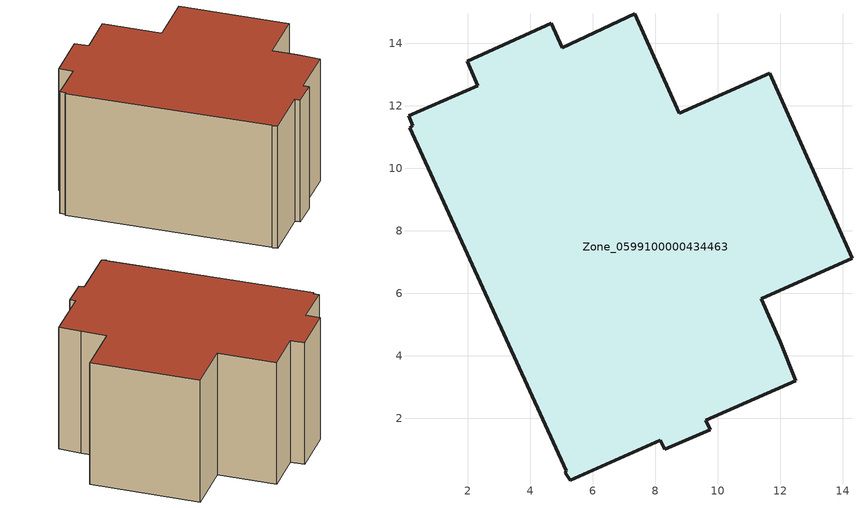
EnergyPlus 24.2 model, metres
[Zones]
Zone_0599100000434463
 floor ground (C_G): 9.63,1.94 9.77,1.63 8.3,1.01 8.17,1.29 5.29,0.02 5.13,0.26 5.16,0.32 0.15,11.3 0.25,11.36 0.11,11.68 2.33,12.64 1.99,13.42 4.68,14.64 5.03,13.87 7.36,14.94 8.77,11.75 11.68,13.04 14.3,7.12 11.4,5.83 12.01,4.44 12.49,3.21 z0
 wall outside (C_F): 8.77,11.75 7.36,14.94 5.03,13.87 4.68,14.64 1.99,13.42 2.33,12.64 0.11,11.68 0.25,11.36 0.15,11.3 5.16,0.32 5.13,0.26 5.29,0.02 8.17,1.29 8.3,1.01 9.77,1.63 9.63,1.94 12.49,3.21 12.01,4.44 11.4,5.83 14.3,7.12 11.68,13.04 8.77,11.75 z0:7.85
 roof outside (C_R): 0.11,11.68 0.25,11.36 0.15,11.3 5.16,0.32 5.13,0.26 5.29,0.02 8.17,1.29 8.3,1.01 9.77,1.63 9.63,1.94 12.49,3.21 12.01,4.44 11.4,5.83 14.3,7.12 11.68,13.04 8.77,11.75 7.36,14.94 5.03,13.87 4.68,14.64 1.99,13.42 2.33,12.64 z7.85
[BUILDING]
Pand.0599100000434463: North Axis=0; Terrain=City; Loads Convergence Tolerance Value=0.04; Temperature Convergence Tolerance Value=0.4; Solar Distribution=FullExterior; Maximum Number of Warmup Days=25; Minimum Number of Warmup Days=1
[Site:Location]
Rotterdam.The.Hague.AP_ZH_NLD Design_Conditions: Latitude=51.96; Longitude=4.45; Time Zone=1; Elevation=-4.5
[SITE:GROUNDTEMPERATURE:BUILDINGSURFACE]
18, 18, 18, 18, 18, 18, 18, 18, 18, 18, 18, 18
[MATERIAL] Thermal Absorptance=0.9; Solar Absorptance=0.7; Visible Absorptance=0.7
Name | Roughness | Thickness | Conductivity | Density | Specific Heat
G.D.2006-2014 | MediumSmooth | 0.15 | 0.06 | 540 | 1210
F.D.2006-2014 | Rough | 0.3 | 0.12 | 1920 | 840
R.D.2006-2014 | MediumRough | 0.2 | 0.08 | 1500 | 1000
[CONSTRUCTION]
C_G: G.D.2006-2014
C_F: F.D.2006-2014
C_R: R.D.2006-2014
[ZONE]
Zone_0599100000434463: Type=1; Multiplier=1; Ceiling Height=Autocalculate; Volume=Autocalculate; Floor Area=autocalculate; Part of Total Floor Area=Yes
[ZONEINFILTRATION:DESIGNFLOWRATE]
Infil_Zone_0599100000434463: Zone or ZoneList or Space or SpaceList=Zone_0599100000434463; Schedule=AlwaysOn; Design Flow Rate Calculation Method=Flow/Area; Flow Rate per Floor Area=0.0021; Constant Term Coefficient=1; Temperature Term Coefficient=0; Velocity Term Coefficient=0; Velocity Squared Term Coefficient=0
[HVACTEMPLATE:ZONE:IDEALLOADSAIRSYSTEM]
Zone_0599100000434463: Maximum Heating Supply Air Temperature=50; Minimum Cooling Supply Air Temperature=13; Maximum Heating Supply Air Humidity Ratio=0.0156; Minimum Cooling Supply Air Humidity Ratio=0.0077; Heating Limit=NoLimit; Cooling Limit=NoLimit; Dehumidification Control Type=ConstantSensibleHeatRatio; Cooling Sensible Heat Ratio=0.7; Dehumidification Setpoint=60; Humidification Control Type=None; Humidification Setpoint=30; Outdoor Air Method=None; Outdoor Air Flow Rate per Person=0.00944; Outdoor Air Flow Rate per Zone Floor Area=0; Outdoor Air Flow Rate per Zone=0; Demand Controlled Ventilation Type=None; Outdoor Air Economizer Type=NoEconomizer; Heat Recovery Type=None; Sensible Heat Recovery Effectiveness=0.7; Latent Heat Recovery Effectiveness=0.65
[ZONECONTROL:THERMOSTAT]
ThermostatControl_Zone_0599100000434463: Zone or ZoneList=Zone_0599100000434463; Control Type Schedule=DualSetpointControlType; Control 1=Thermostat_Zone_0599100000434463; Temperature Difference Between Cutout And Setpoint=0
[THERMOSTATSETPOINT:DUALSETPOINT]
Thermostat_Zone_0599100000434463: Heating Setpoint Temperature Schedule=HeatingSetpoint_Zone_0599100000434463; Cooling Setpoint Temperature Schedule=CoolingSetpoint_Zone_0599100000434463
[SCHEDULE:COMPACT]
HeatingSetpoint_Zone_0599100000434463: Through: 12/31, For: AllDays, Until: 24:00, 21
CoolingSetpoint_Zone_0599100000434463: Through: 12/31, For: AllDays, Until: 24:00, 24
DualSetpointControlType: Through: 12/31, For: AllDays, Until: 24:00, 4
AlwaysOn: Through: 12/31, For: AllDays, Until: 24:00, 1
